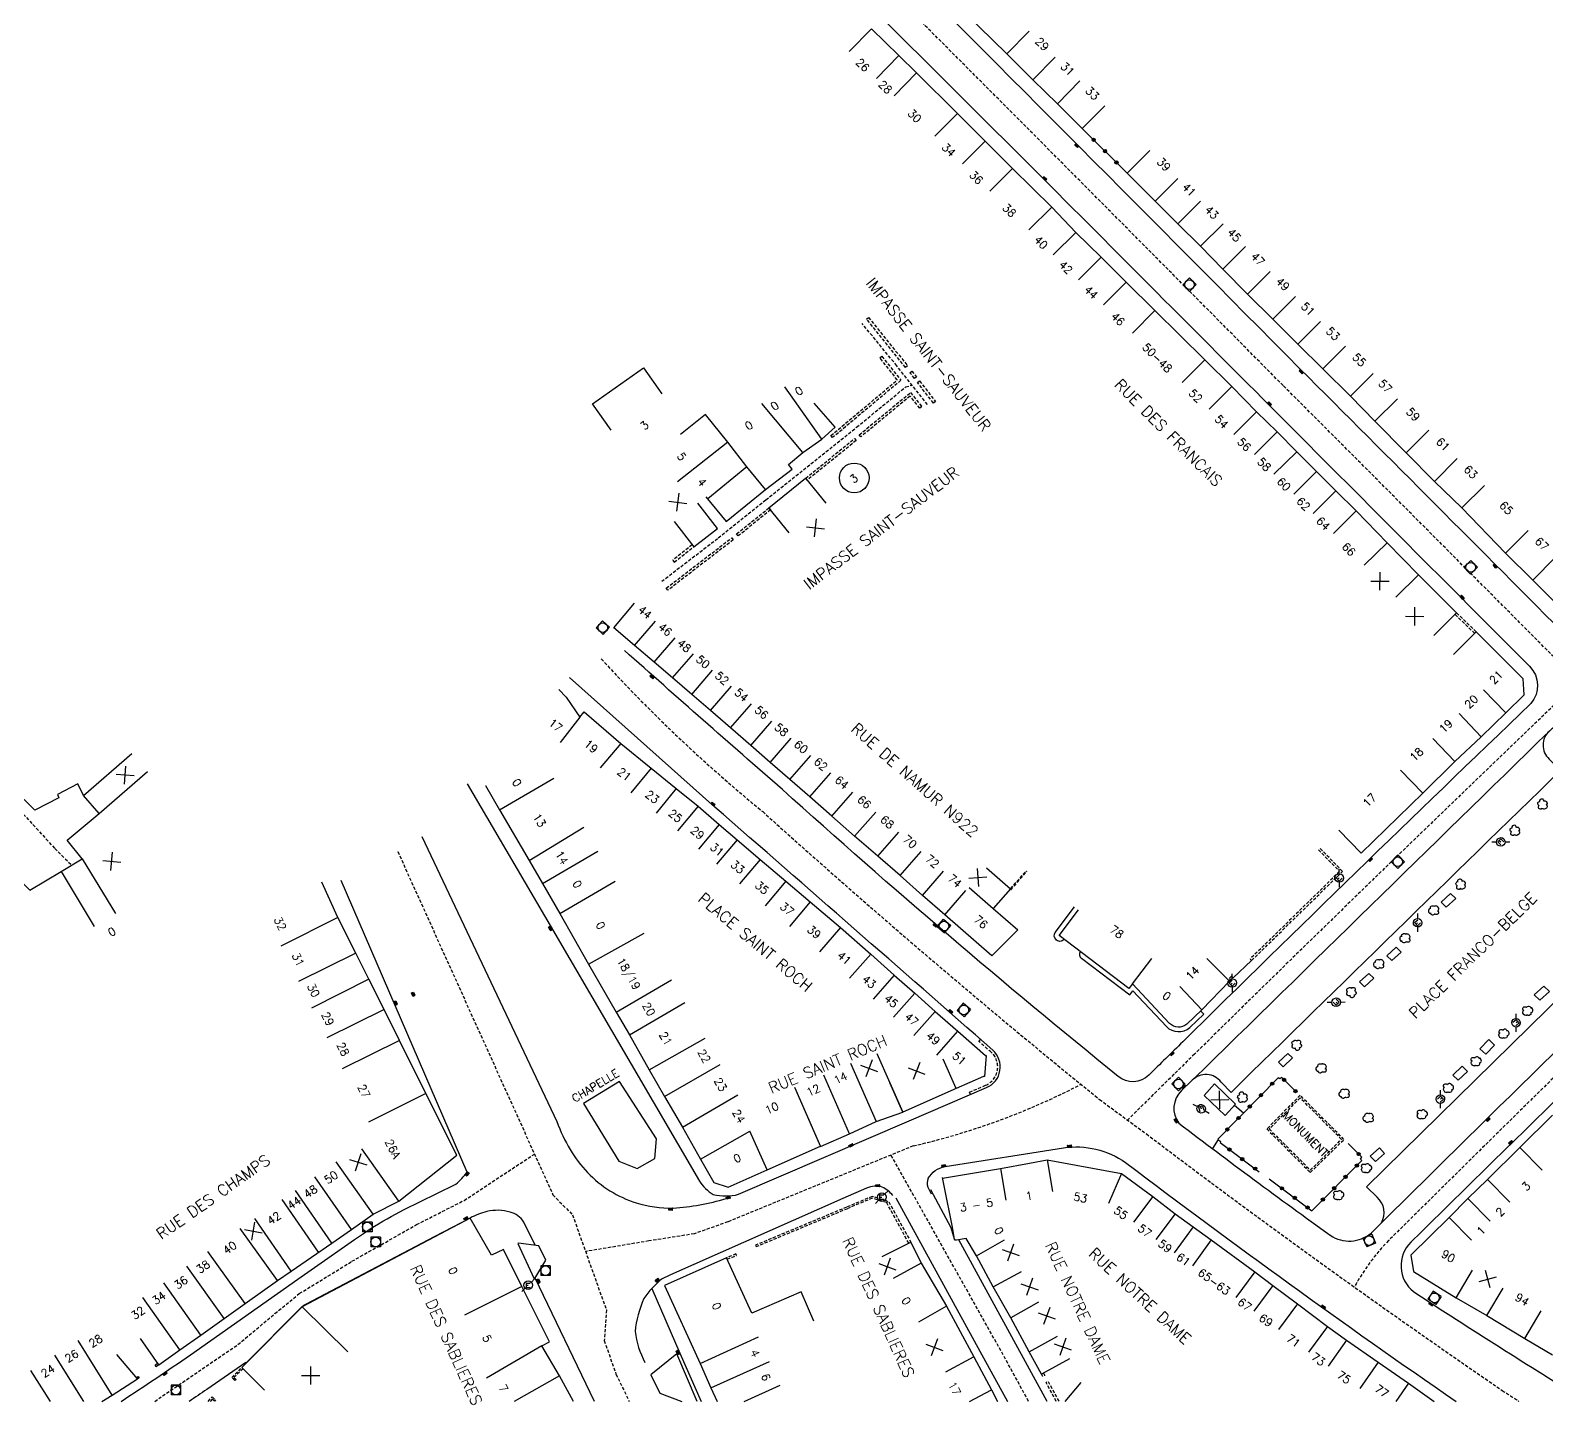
# Model space of a CAD drawing. Header units: millimetres. Extents: x 161000 to 162001, y 120999 to 122000.
# Drawn here: x 161397.3 to 161634.1, y 120999.5 to 121214 of the extents above; entities that cross this region are included whole.
import ezdxf
from ezdxf.enums import TextEntityAlignment as Align

# ---------------------------------------------------------------- set-up
doc = ezdxf.new("R2010")
doc.units = ezdxf.units.MM
doc.linetypes.add('DASHED', pattern=[0.75, 0.5, -0.25])
doc.layers.get('0').update_dxf_attribs({"linetype": 'CONTINUOUS'})
for name, color, linetype in [('W0001', 6, 'DASHED'), ('W0008', 7, 'CONTINUOUS'), ('W0100', 7, 'CONTINUOUS'), ('W0112', 1, 'DASHED'), ('W0300', 7, 'CONTINUOUS'), ('W0322', 7, 'CONTINUOUS'), ('W0334', 7, 'CONTINUOUS'), ('W0400', 7, 'CONTINUOUS'), ('W0420', 7, 'CONTINUOUS'), ('W0471', 7, 'CONTINUOUS'), ('W0984', 7, 'CONTINUOUS'), ('W0989', 7, 'CONTINUOUS'), ('W0991', 7, 'CONTINUOUS'), ('W1102', 7, 'CONTINUOUS')]:
    doc.layers.add(name, color=color, linetype=linetype)
doc.styles.get("Standard").update_dxf_attribs({"font": 'romans.shx', "width": 0.85})

# ---------------------------------------------------------------- blocks, each defined once
blk = doc.blocks.new('t991o')
at = {"color": 0, "linetype": 'Continuous'}
for p, q in [((-1, 1), (1, -1)), ((-1, -1), (1, 1))]:
    blk.add_line(p, q, dxfattribs=at)
blk = doc.blocks.new('T471')
for p, q in [((-0.333334, 0.333334), (-0.333334, -0.333334)), ((-0.333334, 0.333334), (0.333334, 0.333334)), ((-0.333334, 0), (0, 0)), ((0.500001, 0.500001), (1.000002, 1.000002)), ((-0.500001, -0.500001), (-1.000002, -1.000002)), ((-0.333334, -0.333334), (0.333334, -0.333334))]:
    blk.add_line(p, q)
blk.add_ellipse((0, 0), major_axis=(0.471405, 0.471405), ratio=1, start_param=5.4977871438, end_param=11.780972451)
blk = doc.blocks.new('T400')
for p, q in [((-0.15, 0.3), (0.15, 0.3)), ((-0.15, -0.25), (-0.15, 0.3)), ((-0.15, 0.15), (0.15, 0.15)), ((-0.15, 0), (0.15, 0)), ((0.15, 0.3), (0.15, -0.25)), ((-0.15, -0.15), (0.15, -0.15)), ((-0.15, -0.25), (-0.15, -0.3)), ((-0.15, -0.3), (0.15, -0.3)), ((0.15, -0.3), (0.15, -0.25))]:
    blk.add_line(p, q)
blk = doc.blocks.new('T420')
for p, q in [((0.75, 0.75), (-0.75, 0.75)), ((-0.75, 0.75), (-0.75, -0.75)), ((0.75, 0.75), (0.75, -0.75)), ((0.75, -0.75), (-0.75, -0.75))]:
    blk.add_line(p, q)
blk.add_ellipse((0, 0), major_axis=(-0.53, 0.53), ratio=1, start_param=3.926991, end_param=10.210176)
blk = doc.blocks.new('t322o')
at = {"color": 0, "linetype": 'Continuous'}
for radius in [0.25, 0.15]:
    blk.add_circle((0, 0), radius, dxfattribs=at)
blk = doc.blocks.new('T300')
for p, q in [((-0.8, 0.51), (-0.86, 0.34)), ((-0.86, 0.34), (-0.86, 0.17)), ((-0.86, 0.17), (-0.74, 0.06)), ((-0.69, 0.63), (-0.8, 0.51)), ((-0.8, -0.06), (-0.74, 0.06)), ((-0.74, 0.06), (-0.69, 0.11)), ((-0.57, 0.69), (-0.69, 0.63)), ((-0.46, 0.69), (-0.57, 0.69)), ((-0.29, 0.63), (-0.46, 0.69)), ((-0.29, 0.63), (-0.17, 0.74)), ((-0.23, 0.57), (-0.29, 0.63)), ((-0.17, 0.74), (-0.06, 0.8)), ((-0.06, 0.8), (0.06, 0.8)), ((0.06, 0.8), (0.23, 0.74)), ((0.23, 0.74), (0.34, 0.63)), ((0.34, 0.63), (0.4, 0.51)), ((0.46, 0.46), (0.34, 0.46)), ((0.4, 0.51), (0.4, 0.46)), ((0.57, 0.4), (0.46, 0.46)), ((0.57, 0.4), (0.69, 0.29)), ((0.69, 0.29), (0.74, 0.17)), ((0.74, 0.06), (0.69, -0.17)), ((0.74, 0.17), (0.74, 0.06)), ((-0.8, -0.17), (-0.8, -0.06)), ((-0.8, -0.23), (-0.8, -0.17)), ((-0.74, -0.34), (-0.8, -0.23)), ((-0.69, -0.4), (-0.74, -0.34)), ((-0.51, -0.46), (-0.69, -0.4)), ((-0.4, -0.46), (-0.51, -0.46)), ((-0.4, -0.46), (-0.34, -0.46)), ((-0.34, -0.46), (-0.34, -0.4)), ((-0.34, -0.51), (-0.34, -0.46)), ((-0.29, -0.63), (-0.34, -0.51)), ((-0.17, -0.74), (-0.29, -0.63)), ((-0.06, -0.8), (-0.17, -0.74)), ((0.06, -0.8), (-0.06, -0.8)), ((0.17, -0.74), (0.06, -0.8)), ((0.23, -0.69), (0.17, -0.74)), ((0.29, -0.46), (0.23, -0.46)), ((0.29, -0.63), (0.23, -0.69)), ((0.46, -0.4), (0.29, -0.46)), ((0.34, -0.51), (0.29, -0.63)), ((0.34, -0.51), (0.34, -0.46)), ((0.57, -0.34), (0.46, -0.4)), ((0.63, -0.29), (0.57, -0.34)), ((0.69, -0.17), (0.63, -0.29))]:
    blk.add_line(p, q)

msp = doc.modelspace()

# ---------------------------------------------------------------- linework, layer by layer
at = {"layer": 'W0001'}
for points in [[(161501.17, 121251.02), (161524.15, 121227.7, -0.001203), (161592.95, 121158.6, -0.000891), (161635.22, 121116.22), (161645.57, 121105.84, -0.001814), (161693.4, 121057.72, -0.001606), (161750.93, 121000, -0.001732)], [(161486.48, 121115.91, 0.03585), (161511.69, 121092.07, 0.0133), (161564.28, 121047.14), (161571.6, 121041.75, 0.012287), (161627.17, 121001.71, 0.000737), (161629.77, 121000)], [(161639.09, 121112.33, 0.004155), (161579.13, 121054.22, 0.001968), (161568.67, 121043.91, -0.38355)], [(161604.08, 121017.85, -0.067593), (161609.42, 121025.1, -0.001516), (161668.31, 121083.04, 0.41664)], [(161535.2, 121039.88, 0.063506), (161561.38, 121049.49, 0.063506)]]:
    msp.add_lwpolyline(points, format="xyb", dxfattribs=at)
for points in [[(161537.41, 121155.63), (161532.62, 121161.69), (161527.22, 121168.27)], [(161495.92, 121128.03), (161504.76, 121134.8), (161512.19, 121140.76), (161526.36, 121152.09), (161534.02, 121158.37), (161535.01, 121158.66)], [(161379.53, 121107.99), (161394.01, 121093.71), (161396.73, 121091.15), (161401.15, 121086.3), (161403.79, 121083.71)], [(161454.7, 121085.85), (161454.7, 121085.85), (161454.7, 121085.85), (161478.93, 121032.24), (161478.93, 121032.24), (161481.98, 121029.13), (161487.28, 121014.27), (161486.95, 121009.49), (161488.78, 121004.25), (161490.85, 121000)], [(161416.75, 121000), (161429.75, 121008.87), (161435.52, 121013.7), (161439.33, 121016.82), (161447.55, 121021.86), (161457.65, 121027.6), (161465.06, 121031.37), (161476.05, 121038.6)], [(161535.2, 121039.88), (161506.23, 121028.02), (161501.01, 121026.16), (161493.93, 121025.04), (161484.03, 121023.39)]]:
    msp.add_lwpolyline(points, dxfattribs=at)
at = {"layer": 'W0001', "flags": 128}
msp.add_lwpolyline([(161553.2, 121000), (161549.13, 121007.48), (161531.76, 121038.39)], dxfattribs=at)
at = {"layer": 'W0008'}
for points in [[(161505.72, 121273.49, 0.00179), (161572.7, 121332.46, -0.058954), (161575.15, 121334.13, -0.360822), (161580.86, 121333.21, -0.064869), (161583.22, 121330.11), (161595.24, 121309.09, 0.061749), (161619.27, 121277.01, -0.002449), (161670.29, 121223.66), (161706.23, 121186.02, -0.358512), (161705.5, 121178.78, 0.000683), (161645.23, 121118.81, -0.414444), (161637.85, 121118.83, 0.000891), (161595.58, 121161.21, 0.001203), (161526.77, 121230.31), (161503.83, 121253.66)], [(161498.52, 121248.4), (161515.57, 121230.75), (161555.32, 121191.08, 0.000045), (161631.44, 121114.76, -0.391998), (161631.65, 121108.93, 0.003742), (161577.28, 121056.12, 0.000992), (161571.98, 121050.93, -0.384154), (161567.2, 121050.72, -0.01331), (161514.76, 121095.53, -0.003289), (161490.09, 121117.25)], [(161534.57, 121043.8), (161546.66, 121048.98, 0.547157), (161547.62, 121054.82, 0.001032), (161504.21, 121092.78), (161481.52, 121113.02)], [(161745.67, 121000), (161742.92, 121002.79), (161706.43, 121039.46, -0.001181), (161670.54, 121075.69, 0.413837), (161664.55, 121075.73, -0.001597), (161612.88, 121024.84, 0.445295), (161613.29, 121017.13, 0.005911), (161640.32, 121000, 0.000019)], [(161537.54, 121034.82, -0.229151), (161540.16, 121036.65), (161558.67, 121039.58, -0.190737), (161568.36, 121037.3, 0.011376), (161619.95, 121000, 0.017048)]]:
    msp.add_lwpolyline(points, format="xyb", dxfattribs=at)
msp.add_lwpolyline([(161606.69, 121026.27, -0.001355), (161660.18, 121078.82, 0.416539), (161660.22, 121085.93), (161641.59, 121104.59, 0.412351), (161634.54, 121104.65, 0.000462), (161578.77, 121050.12), (161577.09, 121048.52, 0.378512), (161576.66, 121043.43, 0.006207), (161600.32, 121025.92, 0.335556)], format="xyb", close=True, dxfattribs=at)
at = {"layer": 'W0008', "flags": 128}
for points in [[(161465.55, 121096.39), (161478.49, 121074.28), (161491.13, 121052.63), (161501.8, 121034.4, 0.1133), (161503.97, 121032.28, 0.1205), (161507.91, 121032.32), (161534.57, 121043.8)], [(161458.48, 121088.2, -0.001024), (161458.48, 121088.2, -0.568734), (161458.48, 121088.2, -0.121419), (161458.48, 121088.2, -0.072773), (161458.48, 121088.2, -0.060238), (161458.48, 121088.2), (161479.56, 121043.69, 0.0495), (161481.64, 121039.3, 0.056), (161484.35, 121035.71, 0.0617), (161487.84, 121032.88, 0.0633), (161491.93, 121030.99, 0.0821), (161497.72, 121030.18, 0.057), (161505.96, 121031.65)], [(161411.5, 121000, 0.008395), (161422.34, 121007.27), (161439.11, 121019.08), (161447.95, 121025.27, -0.0106), (161450.42, 121026.92, -0.0277), (161455.72, 121029.95), (161460.78, 121032.44), (161463.79, 121033.91, 0.0533), (161465.53, 121035.78), (161445.89, 121081.31), (161445.89, 121081.31)], [(161532.01, 121032.12, 0.1147), (161530.37, 121033.44, 0.1856), (161527.92, 121033.27), (161524.2, 121031.67)], [(161537.54, 121034.82, 0.19), (161537.48, 121033.43), (161538.02, 121032.42)], [(161524.2, 121031.67), (161497.29, 121019.73), (161495.91, 121019.1, 0.0622), (161493.14, 121016.06, 0.0764), (161491.76, 121010.89, 0.088), (161493.29, 121006.09)], [(161476.16, 121024.36), (161474.38, 121028, 0.2014), (161472.24, 121029.53, 0.134), (161468.62, 121029.63, 0.0622), (161466.02, 121028.62), (161460.48, 121025.76), (161440.32, 121015.14, 0.0385), (161439.88, 121014.87, 0.0303), (161439.47, 121014.52), (161431.04, 121005.99), (161430.98, 121006.08), (161424.89, 121001.87, -0.002484), (161422.14, 121000, -0.0047)]]:
    msp.add_lwpolyline(points, format="xyb", dxfattribs=at)
for points in [[(161541.62, 121025.31), (161541.14, 121027.11), (161537.95, 121033)], [(161532.47, 121031.76), (161545.62, 121007.81), (161549.9, 121000)], [(161556.12, 121000), (161542.3, 121025.22)], [(161485.44, 121000), (161476.15, 121019.23)], [(161494.4, 121017.63), (161498.77, 121007.52), (161502.06, 121000)]]:
    msp.add_lwpolyline(points, dxfattribs=at)
at = {"layer": 'W0100'}
msp.add_line((161417.39, 121005.72), (161414.51, 121009.81), dxfattribs=at)
for points in [[(161505.17, 121254.98), (161508.86, 121250.99), (161511.67, 121248.15), (161515.21, 121244.62), (161518.76, 121241.17), (161522.56, 121237.36), (161525.92, 121234.03), (161529.85, 121230.13), (161532.83, 121227.18), (161534.46, 121225.53), (161538.34, 121221.7), (161541.91, 121218.17), (161545.43, 121214.65), (161549.79, 121210.37), (161553.87, 121206.31), (161557.71, 121202.59), (161561.6, 121198.71), (161565.13, 121202.26)], [(161616.48, 121119.58), (161620.02, 121123.12), (161614.08, 121129.05), (161609.2, 121134.05), (161604.34, 121139.02), (161601.16, 121142.15), (161598.15, 121145.17), (161595.08, 121148.26), (161592.01, 121151.35), (161588.82, 121154.5), (161584.93, 121158.44), (161580.72, 121162.6), (161572.92, 121170.32), (161568.44, 121174.74), (161564.53, 121178.65), (161560.59, 121182.5), (161556.84, 121186.43), (161550.68, 121192.49), (161546.44, 121196.73), (161542.12, 121201.07), (161535.73, 121207.39), (161532.94, 121210.11), (161528.7, 121214.29), (161525.19, 121210.73)], [(161572.15, 121195.29), (161568.62, 121191.76), (161572.97, 121187.4), (161576.51, 121183.86), (161580.03, 121180.35), (161583.52, 121176.77), (161587.4, 121172.86), (161591.37, 121168.94), (161595.27, 121165.06), (161599.16, 121161.2), (161603.45, 121156.93), (161607.26, 121153.01), (161612.16, 121148.11), (161616.6, 121143.63), (161620.84, 121139.48), (161627.68, 121132.41), (161631.97, 121128.22), (161636.22, 121123.96), (161640.2, 121119.92), (161642.66, 121119.83), (161649.11, 121126.34), (161654.79, 121132.06), (161651.25, 121135.58)], [(161488.02, 121151.65), (161485.12, 121155.73), (161493.07, 121161.36), (161495.96, 121157.29)], [(161502.83, 121141.24), (161505.99, 121137.37), (161512.13, 121142.38), (161509.23, 121145.91), (161506.23, 121149.73), (161502.75, 121154.06), (161498.85, 121150.93)], [(161512.13, 121142.38), (161516.27, 121145.53), (161515.74, 121146.28), (161517.97, 121148.16), (161520.91, 121150.24), (161523.02, 121152.1), (161519.71, 121155.85)], [(161515.82, 121135.6), (161512.67, 121139.49), (161518.39, 121144.12), (161521.54, 121140.24)], [(161497.84, 121137.35), (161500.92, 121133.4), (161504.62, 121136.28), (161501.54, 121140.23)], [(161546.63, 121083.32), (161550.4, 121080.04), (161547.69, 121076.93), (161551.52, 121073.6), (161547.49, 121069.57), (161540.15, 121075.96), (161536.65, 121079), (161533.14, 121082.08), (161529.67, 121085.1), (161526.05, 121088.23), (161522.48, 121091.37), (161519.04, 121094.36), (161515.93, 121097.08), (161512.85, 121099.75), (161509.82, 121102.4), (161506.66, 121105.15), (161503.56, 121107.85), (161500.6, 121110.37), (161497.61, 121112.95), (161494.75, 121115.4), (161491.69, 121118.01), (161488.44, 121120.78), (161491.68, 121124.59)], [(161601.63, 121089.16), (161605.12, 121085.58), (161614.76, 121094.97), (161619.78, 121099.87), (161623.9, 121103.77), (161627.72, 121107.49), (161630.61, 121110.28), (161630.46, 121112.78), (161623.1, 121120.13), (161619.57, 121116.59)], [(161479.83, 121111.12), (161479.83, 121111.12), (161481.01, 121109.92), (161483.16, 121106.8), (161483.83, 121107.67), (161489.52, 121102.72), (161494.26, 121098.87), (161498.2, 121095.69), (161501.59, 121092.9), (161504.89, 121090.04), (161507.71, 121087.68), (161511.31, 121084.6), (161515.32, 121081.19), (161519.09, 121077.97), (161523.85, 121073.97), (161528.55, 121069.81), (161532.23, 121066.56), (161535.43, 121063.72), (161538.61, 121060.88), (161542.17, 121057.79), (161546.46, 121054.01), (161546.56, 121054), (161546.3, 121050.71), (161546.17, 121050.73), (161541.89, 121048.83), (161533.56, 121045.17)], [(161386.05, 121091.95), (161389.51, 121095.56), (161393.38, 121091.85), (161389.48, 121087.61), (161391.77, 121085.29), (161394.08, 121082.97), (161397.24, 121079.79), (161402.15, 121082.72), (161405.44, 121084.7), (161403.07, 121087.61), (161408.08, 121091.77), (161405.63, 121094.57), (161404.73, 121096.4), (161401.59, 121094.73), (161401.78, 121094.21), (161398.02, 121092.32), (161384.32, 121105.72)], [(161635.03, 121044.66), (161629.9, 121039.64), (161624.87, 121034.65), (161621.79, 121031.67), (161618.86, 121028.72), (161612.92, 121022.82), (161613.29, 121020.26), (161619.96, 121016.18), (161624.75, 121013.38), (161630.71, 121009.81), (161635.01, 121007.27)], [(161539.79, 121034.85), (161548.81, 121036.35), (161553.36, 121037.17), (161556.1, 121037.68), (161567.71, 121035.58), (161572.6, 121031.96), (161576.11, 121029.27), (161578.89, 121027.22), (161581.73, 121025.19), (161588.54, 121020.21), (161591.36, 121018.07), (161595.2, 121015.23), (161599.9, 121011.7), (161602.86, 121009.55), (161607.8, 121006.12), (161612.51, 121002.82), (161616.52, 121000)]]:
    msp.add_lwpolyline(points, dxfattribs=at)
at = {"layer": 'W0100', "flags": 128}
for points in [[(161468.43, 121096.17), (161468.43, 121096.17), (161470.61, 121092.35), (161475.22, 121084.46), (161477.31, 121080.85), (161480.02, 121076.18), (161484.47, 121068.23), (161488.83, 121060.77), (161490.88, 121057.24), (161493.98, 121051.76), (161496.37, 121047.59), (161499.15, 121042.8), (161501.97, 121037.83), (161504.06, 121034.19), (161506.3, 121033.42), (161512.38, 121036.15), (161520.74, 121039.86)], [(161417.39, 121005.72), (161420.67, 121008.03), (161423.94, 121010.33), (161427.59, 121012.93), (161430.85, 121015.25), (161435.91, 121018.85), (161438.07, 121020.35), (161444.4, 121024.7), (161447.48, 121026.84), (161450.88, 121029.24), (161454.86, 121031.27), (161463.94, 121038.41), (161459.1, 121048.07), (161454.97, 121056.35), (161452.56, 121061.19), (161450.17, 121065.91), (161448.15, 121069.99), (161445.37, 121075.56), (161442.86, 121081.06), (161442.86, 121081.06)], [(161520.74, 121039.81), (161525.25, 121041.78), (161529.43, 121043.68), (161533.56, 121045.17)], [(161559.62, 121006.65), (161555.24, 121004.25), (161553.32, 121007.75), (161550.41, 121013.04), (161547.7, 121017.86), (161545.07, 121022.74), (161543.48, 121025.44), (161541.94, 121025.15), (161541.73, 121025.15), (161541.62, 121025.31), (161541.25, 121027.45), (161540.08, 121033.4), (161539.77, 121034.96)], [(161482.17, 121000), (161479.95, 121003.96), (161477.18, 121008.69), (161478.42, 121009.31), (161474.08, 121017.95), (161471.23, 121023.69), (161469.36, 121022.84), (161466, 121028.62), (161439.79, 121014.76), (161430.37, 121005.27), (161433.91, 121001.75)], [(161530.33, 121022.63), (161534.82, 121024.84), (161536.44, 121021.56), (161540.38, 121014.84), (161544.66, 121006.93), (161547.42, 121001.8), (161548.33, 121000)], [(161519.68, 121012.53), (161517.7, 121017.12), (161509.97, 121013.79), (161506.05, 121022.43), (161496.35, 121018.11), (161501.91, 121005.92), (161503.61, 121002.13), (161504.56, 121000)], [(161408.5, 121000), (161410.09, 121000.99), (161414.08, 121003.52), (161410.82, 121007.32)], [(161558.91, 121000), (161561.4, 121002.96)]]:
    msp.add_lwpolyline(points, dxfattribs=at)
at = {"layer": 'W0100'}
msp.add_lwpolyline([(161581.03, 121069.12), (161584.6, 121065.62), (161580.26, 121061.14), (161577.9, 121058.88, -0.385233), (161575.23, 121059), (161569.42, 121065.16), (161568.87, 121064.45), (161557.96, 121072.74), (161560.98, 121076.72)], format="xyb", dxfattribs=at)
at = {"layer": 'W0100', "flags": 128}
msp.add_lwpolyline([(161489.33, 121049.91), (161483.7, 121046.48), (161489.2, 121037.5), (161492.08, 121036.35), (161494.85, 121037.9), (161495.09, 121040.96)], close=True, dxfattribs=at)
at = {"layer": 'W0100'}
msp.add_lwpolyline([(161585.51, 121046.41), (161582.24, 121049.55), (161580.61, 121047.75), (161583.88, 121044.61)], close=True, dxfattribs=at)
at = {"layer": 'W0112'}
for p, q in [((161527.91, 121168.98), (161528.22, 121169.24)), ((161534.01, 121161.41), (161527.91, 121168.98)), ((161530.3, 121163.16), (161533.27, 121159.41)), ((161534.66, 121160.6), (161534.97, 121160.85)), ((161533.27, 121159.41), (161522.6, 121150.46)), ((161535.37, 121159.71), (161534.66, 121160.6)), ((161535.86, 121159.06), (161536.17, 121159.31)), ((161538.36, 121155.86), (161535.86, 121159.06)), ((161526.76, 121150.9), (161534.77, 121157.5)), ((161534.77, 121157.5), (161536.53, 121155.3)), ((161518.4, 121144.13), (161526.02, 121150.3)), ((161526.02, 121150.3), (161526.27, 121149.99)), ((161507.62, 121135.42), (161512.67, 121139.48)), ((161512.67, 121139.48), (161512.92, 121139.17)), ((161496.64, 121126.96), (161506.85, 121134.81)), ((161506.85, 121134.81), (161507.09, 121134.5)), ((161497.89, 121131.01), (161500.92, 121133.4)), ((161500.92, 121133.4), (161500.92, 121133.41)), ((161528.78, 121031.99), (161524.78, 121030.31)), ((161528.79, 121031.72), (161524.87, 121030.08)), ((161531.13, 121031.26), (161528.78, 121031.99)), ((161531.06, 121031.02), (161528.79, 121031.72)), ((161531.13, 121031.26), (161531.06, 121031.02))]:
    msp.add_line(p, q, dxfattribs=at)
for points in [[(161528.22, 121169.24), (161534.32, 121161.66), (161534.01, 121161.41)], [(161532.71, 121159.47), (161529.98, 121162.92), (161530.3, 121163.16)], [(161534.97, 121160.85), (161535.68, 121159.96), (161535.37, 121159.71)], [(161522.6, 121150.46), (161522.34, 121150.77), (161532.71, 121159.47)], [(161536.17, 121159.31), (161538.67, 121156.11), (161538.36, 121155.86)], [(161534.71, 121156.94), (161527.01, 121150.59), (161526.76, 121150.9)], [(161536.53, 121155.3), (161536.22, 121155.05), (161534.71, 121156.94)], [(161526.27, 121149.99), (161518.65, 121143.82), (161518.4, 121144.13)], [(161512.92, 121139.17), (161507.87, 121135.11), (161507.62, 121135.42)], [(161507.09, 121134.5), (161496.89, 121126.65), (161496.64, 121126.96)], [(161500.67, 121133.71), (161497.64, 121131.32), (161497.89, 121131.01)], [(161622.87, 121119.89), (161619.78, 121122.88)], [(161623.1, 121120.13), (161620.02, 121123.12)], [(161598.48, 121086.1), (161601.77, 121082.75), (161587.81, 121069.06), (161588.04, 121068.83), (161602.23, 121082.74), (161598.72, 121086.33)], [(161550.33, 121079.96), (161550.44, 121079.87), (161552.99, 121082.8)], [(161550.4, 121080.04), (161552.88, 121082.88)], [(161584.6, 121065.62), (161585.14, 121066.12), (161584.91, 121066.36), (161584.37, 121065.86)], [(161524.78, 121030.31), (161510.56, 121024.38), (161510.66, 121024.15), (161524.87, 121030.08)], [(161506.16, 121022.2), (161507.61, 121022.79), (161507.52, 121023.02), (161506.05, 121022.43)], [(161417.24, 121005.92), (161416.79, 121005.63), (161416.93, 121005.42), (161417.39, 121005.72)], [(161430.54, 121005.09), (161429.13, 121003.74), (161429.45, 121003.41), (161429.27, 121003.24), (161428.78, 121003.74), (161430.37, 121005.27)], [(161413.91, 121003.71), (161414.19, 121003.87), (161414.31, 121003.65), (161414.08, 121003.52)], [(161425.09, 121000), (161425.72, 121000.7), (161426.24, 121000.23), (161426.07, 121000.04), (161425.74, 121000.35), (161425.42, 121000)]]:
    msp.add_lwpolyline(points, dxfattribs=at)
msp.add_lwpolyline([(161544.15, 121047.9), (161543.98, 121048.27), (161546.5, 121049.35, 0.546888), (161547.36, 121054.52, 0.000045), (161545.45, 121056.19), (161545.71, 121056.5)], format="xyb", dxfattribs=at)
for points in [[(161597.2, 121035.72), (161602.46, 121040.89), (161595.6, 121047.78), (161590.41, 121042.52)], [(161597.2, 121036.1), (161602.08, 121040.9), (161595.6, 121047.39), (161590.79, 121042.52)]]:
    msp.add_lwpolyline(points, close=True, dxfattribs=at)
at = {"layer": 'W0112', "flags": 128}
for points in [[(161534.5, 121024.67), (161531.08, 121030.97), (161531.39, 121031.14), (161534.82, 121024.84)], [(161555.55, 121004.42), (161555.74, 121004.06), (161555.43, 121003.89), (161555.24, 121004.25)], [(161557.53, 121000), (161555.93, 121002.96), (161556.25, 121003.13), (161557.93, 121000)]]:
    msp.add_lwpolyline(points, dxfattribs=at)
at = {"layer": 'W0322'}
for points in [[(161561.6, 121198.71), (161568.62, 121191.76)], [(161594.89, 121048.44), (161592.73, 121050.57), (161592.43, 121050.36), (161592.16, 121050.51), (161582.78, 121040.95), (161582.82, 121040.9), (161583.18, 121040.58), (161583.11, 121040.4), (161589.22, 121035.85)], [(161590.77, 121034.76), (161597.44, 121029.76), (161605.26, 121037.59), (161605.05, 121037.82), (161605.26, 121038.11), (161603.11, 121040.27)]]:
    msp.add_lwpolyline(points, dxfattribs=at)
at = {"layer": 'W0334'}
msp.add_line((161588.04, 121068.83), (161585.14, 121066.12), dxfattribs=at)
for points in [[(161634.54, 121104.65, 0.452596), (161634.51, 121100.28), (161636.23, 121098.47, 0.000454), (161584.83, 121048.24), (161583.26, 121049.85, 0.462135), (161578.77, 121050.12, 0.462135)], [(161608.3, 121027.86, 0.364598), (161607.62, 121031.87), (161606, 121033.49), (161654.05, 121080.71), (161656.13, 121078.47, 0.401778), (161660.18, 121078.82)], [(161558.75, 121072.14, -0.529233), (161557.46, 121072.15, -0.35901), (161557.35, 121073.19), (161560.38, 121077.18)], [(161561.32, 121070.19, 0.49675), (161561.49, 121069.17), (161569.01, 121063.45), (161569.48, 121064.07), (161574.72, 121058.51, 0.38964), (161578.37, 121058.35), (161580.56, 121060.45), (161580.07, 121060.96)]]:
    msp.add_lwpolyline(points, format="xyb", dxfattribs=at)
for points in [[(161618.44, 121077.16), (161617.61, 121077.96), (161619.08, 121079.29), (161619.91, 121078.5)], [(161609.16, 121069.57), (161609.94, 121068.81), (161611.41, 121070.15), (161610.62, 121070.91)], [(161604.87, 121065.48), (161605.66, 121064.72), (161607.12, 121066.06), (161606.34, 121066.82)], [(161633.06, 121062.61), (161634.53, 121063.99), (161633.65, 121064.84), (161632.18, 121063.46)], [(161592.97, 121052.25), (161594.4, 121053.63), (161593.68, 121054.31), (161592.25, 121052.93)], [(161624.59, 121054.19), (161625.98, 121055.61), (161625.09, 121056.47), (161623.69, 121055.05)], [(161620.29, 121050.13), (161621.75, 121051.51), (161620.92, 121052.33), (161619.46, 121050.95)], [(161608.81, 121038.71), (161607.99, 121039.59), (161606.56, 121038.3), (161607.38, 121037.42)]]:
    msp.add_lwpolyline(points, close=True, dxfattribs=at)
for points in [[(161585.37, 121046.25), (161586.78, 121045.03)], [(161582.82, 121040.9), (161581.91, 121039.46)]]:
    msp.add_lwpolyline(points, dxfattribs=at)
at = {"layer": 'W0334', "flags": 128}
msp.add_lwpolyline([(161476.02, 121019.12), (161476.13, 121019.2), (161477.84, 121022.03), (161476.72, 121024.29), (161473.56, 121024.72), (161473.43, 121024.66)], close=True, dxfattribs=at)
for points in [[(161498.28, 121007.43), (161494.21, 121004.16), (161495.65, 121001.27), (161499.05, 121000)], [(161501.47, 121000), (161498.28, 121007.43)]]:
    msp.add_lwpolyline(points, dxfattribs=at)
at = {"layer": 'W1102'}
for p, q in [((161549.79, 121210.37), (161553.3, 121213.93)), ((161532.94, 121210.11), (161529.44, 121206.54)), ((161553.87, 121206.31), (161557.38, 121209.87)), ((161535.73, 121207.39), (161532.23, 121203.82)), ((161557.71, 121202.59), (161561.21, 121206.15)), ((161542.12, 121201.07), (161538.59, 121197.53)), ((161546.44, 121196.73), (161542.9, 121193.2)), ((161550.68, 121192.49), (161547.16, 121188.94)), ((161572.97, 121187.4), (161576.5, 121190.93)), ((161576.51, 121183.86), (161580.04, 121187.4)), ((161556.84, 121186.43), (161553.27, 121182.92)), ((161560.59, 121182.5), (161557.04, 121178.98)), ((161580.03, 121180.35), (161583.59, 121183.86)), ((161583.52, 121176.77), (161587.08, 121180.28)), ((161564.53, 121178.65), (161561.02, 121175.1)), ((161587.4, 121172.86), (161590.93, 121176.4)), ((161568.44, 121174.74), (161564.92, 121171.2)), ((161572.92, 121170.32), (161569.41, 121166.76)), ((161591.37, 121168.94), (161594.89, 121172.49)), ((161595.27, 121165.06), (161598.79, 121168.61)), ((161599.16, 121161.2), (161602.69, 121164.75)), ((161580.72, 121162.6), (161577.2, 121159.05)), ((161520.91, 121150.24), (161515.13, 121158.4)), ((161584.93, 121158.44), (161581.39, 121154.9)), ((161603.45, 121156.93), (161607.01, 121160.45)), ((161607.26, 121153.01), (161610.82, 121156.52)), ((161517.97, 121148.16), (161511.53, 121155.81)), ((161588.82, 121154.5), (161585.28, 121150.97)), ((161592.01, 121151.35), (161588.48, 121147.81)), ((161612.16, 121148.11), (161615.7, 121151.64)), ((161506.23, 121149.73), (161498.36, 121143.55)), ((161595.08, 121148.26), (161591.53, 121144.74)), ((161616.6, 121143.63), (161620.13, 121147.18)), ((161509.23, 121145.91), (161503.12, 121140.88)), ((161598.15, 121145.17), (161594.61, 121141.64)), ((161601.16, 121142.15), (161597.64, 121138.6)), ((161620.84, 121139.48), (161624.39, 121143)), ((161604.34, 121139.02), (161600.8, 121135.49)), ((161627.68, 121132.41), (161631.22, 121135.94)), ((161609.2, 121134.05), (161605.62, 121130.55)), ((161631.97, 121128.22), (161635.49, 121131.78)), ((161614.08, 121129.05), (161610.53, 121125.54)), ((161491.69, 121118.01), (161494.94, 121121.82)), ((161494.75, 121115.4), (161498, 121119.2)), ((161497.61, 121112.95), (161500.87, 121116.73)), ((161500.6, 121110.37), (161503.85, 121114.17)), ((161503.56, 121107.85), (161506.82, 121111.64)), ((161627.72, 121107.49), (161624.24, 121111.08)), ((161506.66, 121105.15), (161509.94, 121108.92)), ((161483.16, 121106.8), (161480.08, 121102.85)), ((161623.9, 121103.77), (161620.43, 121107.37)), ((161509.82, 121102.4), (161513.11, 121106.17)), ((161489.52, 121102.72), (161486.31, 121098.89)), ((161512.85, 121099.75), (161516.14, 121103.52)), ((161619.78, 121099.87), (161616.31, 121103.47)), ((161405.63, 121094.57), (161413.17, 121101.15)), ((161515.93, 121097.08), (161519.21, 121100.85)), ((161408.08, 121091.77), (161415.61, 121098.35)), ((161470.61, 121092.35), (161479.1, 121097.31)), ((161494.26, 121098.87), (161491.12, 121094.98)), ((161519.04, 121094.36), (161522.32, 121098.13)), ((161614.76, 121094.97), (161611.27, 121098.55)), ((161498.2, 121095.69), (161495.04, 121091.82)), ((161522.48, 121091.37), (161525.77, 121095.13)), ((161501.59, 121092.9), (161498.36, 121089.08)), ((161504.89, 121090.04), (161501.64, 121086.23)), ((161526.05, 121088.23), (161529.34, 121092)), ((161475.22, 121084.46), (161483.76, 121089.65)), ((161507.71, 121087.68), (161504.49, 121083.86)), ((161529.67, 121085.1), (161532.94, 121088.88)), ((161477.31, 121080.85), (161485.96, 121085.89)), ((161533.14, 121082.08), (161536.43, 121085.85)), ((161402.15, 121082.72), (161407.28, 121074.13)), ((161405.44, 121084.7), (161410.61, 121076.14)), ((161511.31, 121084.6), (161508.07, 121080.79)), ((161536.65, 121079), (161539.94, 121082.77)), ((161480.02, 121076.18), (161488.67, 121081.2)), ((161515.32, 121081.19), (161512.08, 121077.38)), ((161543.92, 121080.21), (161547.69, 121076.93)), ((161519.09, 121077.97), (161515.86, 121074.16)), ((161540.15, 121075.96), (161543.43, 121079.74)), ((161445.37, 121075.56), (161436.42, 121071.09)), ((161484.47, 121068.23), (161493.2, 121073.11)), ((161523.85, 121073.97), (161520.58, 121070.18)), ((161448.15, 121069.99), (161439.19, 121065.55)), ((161528.55, 121069.81), (161525.24, 121066.06)), ((161569.42, 121065.16), (161572.44, 121069.14)), ((161532.23, 121066.56), (161528.92, 121062.81)), ((161450.17, 121065.91), (161441.25, 121061.39)), ((161488.83, 121060.77), (161497.46, 121065.82)), ((161535.43, 121063.72), (161532.11, 121059.99)), ((161580.26, 121061.14), (161576.8, 121064.75)), ((161490.88, 121057.24), (161499.52, 121062.27)), ((161452.56, 121061.19), (161443.61, 121056.73)), ((161538.61, 121060.88), (161535.3, 121057.12)), ((161493.98, 121051.76), (161502.68, 121056.68)), ((161538.88, 121054.03), (161542.17, 121057.79)), ((161454.97, 121056.35), (161446.02, 121051.89)), ((161529.52, 121054.32), (161533.56, 121045.17)), ((161496.37, 121047.59), (161505.05, 121052.57)), ((161525.39, 121052.82), (161529.43, 121043.68)), ((161541.89, 121048.83), (161539.88, 121053.41)), ((161525.25, 121041.78), (161521.21, 121050.93)), ((161533.56, 121045.17), (161531.55, 121049.75)), ((161459.1, 121048.07), (161450.16, 121043.59)), ((161499.15, 121042.8), (161507.8, 121047.83)), ((161520.74, 121039.86), (161516.69, 121049)), ((161516.7, 121048.96), (161520.74, 121039.81)), ((161501.97, 121037.83), (161509.66, 121042.19)), ((161512.38, 121036.15), (161509.66, 121042.19)), ((161454.86, 121031.27), (161449.09, 121039.44)), ((161556.1, 121037.68), (161556.95, 121032.76)), ((161629.9, 121039.64), (161633.41, 121036.08)), ((161450.88, 121029.24), (161445.11, 121037.41)), ((161548.81, 121036.35), (161549.66, 121031.42)), ((161567.71, 121035.58), (161565.67, 121030.87)), ((161444.4, 121024.7), (161438.72, 121032.93)), ((161447.48, 121026.84), (161441.77, 121035.05)), ((161624.87, 121034.65), (161628.37, 121031.08)), ((161442.32, 121023.27), (161436.66, 121031.5)), ((161572.6, 121031.96), (161569.6, 121027.96)), ((161621.79, 121031.67), (161625.31, 121028.11)), ((161438.07, 121020.35), (161432.37, 121028.56)), ((161576.11, 121029.27), (161573.1, 121025.27)), ((161618.86, 121028.72), (161622.39, 121025.18)), ((161435.91, 121018.85), (161430.12, 121027)), ((161578.89, 121027.22), (161575.95, 121023.17)), ((161430.85, 121015.25), (161425.06, 121023.4)), ((161545.07, 121022.74), (161549.43, 121025.2)), ((161581.73, 121025.19), (161578.8, 121021.14)), ((161427.59, 121012.93), (161421.79, 121021.08)), ((161536.44, 121021.56), (161532.04, 121019.19)), ((161547.7, 121017.86), (161552.08, 121020.27)), ((161588.54, 121020.21), (161585.55, 121016.2)), ((161619.96, 121016.18), (161622.53, 121020.47)), ((161423.94, 121010.33), (161418.19, 121018.51)), ((161474.08, 121017.95), (161465.14, 121013.46)), ((161591.36, 121018.07), (161588.36, 121014.07)), ((161624.75, 121013.38), (161627.3, 121017.69)), ((161420.67, 121008.03), (161414.9, 121016.2)), ((161439.79, 121014.76), (161446.89, 121007.71)), ((161540.38, 121014.84), (161536.02, 121012.38)), ((161554.78, 121015.47), (161550.41, 121013.04)), ((161595.2, 121015.23), (161592.21, 121011.22)), ((161630.71, 121009.81), (161633.26, 121014.11)), ((161599.9, 121011.7), (161596.94, 121007.67)), ((161410.09, 121000.99), (161404.8, 121009.48)), ((161501.91, 121005.92), (161511.01, 121010.07)), ((161553.32, 121007.75), (161557.7, 121010.15)), ((161602.86, 121009.55), (161599.97, 121005.47)), ((161405.68, 121000), (161401.13, 121007.19)), ((161477.18, 121008.69), (161468.55, 121003.63)), ((161544.66, 121006.93), (161540.26, 121004.56)), ((161400.47, 121000), (161397.42, 121004.84)), ((161503.61, 121002.13), (161512.73, 121006.22)), ((161607.8, 121006.12), (161604.94, 121002.02)), ((161479.95, 121003.96), (161472.89, 121000)), ((161508.79, 121000), (161514.4, 121002.52)), ((161612.51, 121002.82), (161610.53, 121000)), ((161543.97, 121000), (161547.42, 121001.8))]:
    msp.add_line(p, q, dxfattribs=at)
msp.add_circle((161525.99, 121144.16), 2.32, dxfattribs=at)

# ---------------------------------------------------------------- block references
at = {"layer": 'W0300'}
for p, rotation in [((161633.48, 121093.1), 316.259045207769), ((161629.16, 121089), 316.259045207769), ((161620.7, 121080.59), 316.259045207769), ((161616.58, 121076.67), 43.1105889695091), ((161612.09, 121072.33), 43.1105889695091), ((161608, 121068.29), 42.4027250204442), ((161603.58, 121063.97), 136.538895066297), ((161631.03, 121060.95), 223.289438136379), ((161595.04, 121055.74), 136.538895066297), ((161627.31, 121057.38), 223.289438136379), ((161622.98, 121053.06), 225.4375502833169), ((161599.01, 121052.02), 44.50594113749761), ((161618.65, 121048.91), 223.283476428756), ((161586.64, 121047.35), 319.266636945903), ((161602.6, 121048.06), 44.50594113749761), ((161606.35, 121044.28), 44.50594113749761), ((161614.56, 121044.79), 223.283476428756), ((161605.85, 121036.39), 222.099695676052), ((161601.51, 121032.17), 222.099695676052)]:
    msp.add_blockref('T300', p, dxfattribs=dict(at, rotation=rotation))
at = {"layer": 'W0322'}
for p, rotation in [((161563.37, 121196.95), 315.241894760967), ((161565.15, 121195.19), 315.241894760967), ((161566.93, 121193.43), 315.241894760967), ((161591.25, 121049.59), 225.569608388796), ((161593.11, 121050.2), 135.498792994627), ((161589.5, 121047.8), 225.569608388796), ((161594.89, 121048.44), 135.498792994627), ((161587.75, 121046.02), 225.569608388796), ((161584.25, 121042.45), 225.569608388796), ((161586, 121044.23), 225.569608388796), ((161584.57, 121039.32), 323.352967693206), ((161586.57, 121037.82), 323.352967693206), ((161604.75, 121038.62), 134.719316645403), ((161588.58, 121036.33), 323.352967693206), ((161602.71, 121035.04), 44.99999999994691), ((161604.48, 121036.81), 44.99999999994691), ((161592.77, 121033.26), 323.1109910666781), ((161600.94, 121033.27), 44.99999999994691), ((161594.77, 121031.76), 323.1109910666781), ((161596.77, 121030.26), 323.1109910666781), ((161599.17, 121031.5), 44.99999999994691)]:
    msp.add_blockref('t322o', p, dxfattribs=dict(at, rotation=rotation))
at = {"layer": 'W0400'}
for p, rotation in [((161560.73, 121196.06), 224.809566459603), ((161555.73, 121190.91), 224.925600721843), ((161595.8, 121160.76), 224.899418937784), ((161590.83, 121155.73), 224.8751276883), ((161626.09, 121130.42), 224.899418937784), ((161620.93, 121125.53), 224.857532317176), ((161494.41, 121113.12), 228.805002624743), ((161503.93, 121093.25), 48.83452507333099), ((161606.58, 121084.59), 134.315895295131), ((161478.52, 121073.84), 30.21141543923189), ((161538.62, 121074.34), 228.8680233328311), ((161457.12, 121063.57), 22.73508895004191), ((161454.36, 121062.19), 23.21962374816966), ((161541.03, 121060.86), 48.8537795924879), ((161575.61, 121054.27), 314.393196492955), ((161577.45, 121049.1), 314.0872148075479), ((161576.21, 121043.83), 31.06799285763604), ((161624.97, 121044), 134.2970386297609), ((161525.5, 121039.95), 118.5325502500155), ((161559.57, 121039.84), 276.82035896255), ((161628.49, 121040.42), 314.4680981737359), ((161465.53, 121035.52), 318.7011848459384), ((161539.95, 121036.76), 283.3403781311332), ((161529.68, 121033.67), 90), ((161506.31, 121031.77), 106.881008836291), ((161465.34, 121028.54), 117.2314253287908), ((161497.31, 121030), 90), ((161476.66, 121018.8), 26.03632721784312), ((161495.2, 121018.91), 313.8548232859869), ((161599.24, 121014.75), 233.8265338174918), ((161616.03, 121015.16), 56.42642390084998), ((161498.43, 121007.63), 23.64491510611694), ((161418.37, 121004.34), 124.3987239192126)]:
    msp.add_blockref('T400', p, dxfattribs=dict(at, rotation=rotation))
at = {"layer": 'W0420'}
for p, rotation in [((161578.33, 121174.34), 135.289879303922), ((161622.24, 121130.22), 134.857532317176), ((161486.72, 121120.8), 138.199625536514), ((161610.87, 121084.24), 224.287652601064), ((161540, 121074.21), 138.868023332831), ((161543.09, 121061.11), 318.8537795924879), ((161576.62, 121049.54), 224.393196492955), ((161606.4, 121025.1), 23.7656982081867), ((161616.57, 121016.14), 326.42642390085)]:
    msp.add_blockref('T420', p, dxfattribs=dict(at, rotation=rotation))
for p in [(161449.94, 121027.23), (161451.26, 121024.88), (161477.77, 121020.41), (161420.05, 121001.78)]:
    msp.add_blockref('T420', p, dxfattribs=at)
at = {"layer": 'W0471'}
for p, rotation in [((161626.94, 121087.34), 316.259045207769), ((161601.71, 121081.71), 44.31589529513099), ((161613.96, 121074.73), 43.1105889695091), ((161585, 121065.31), 45.492501733637), ((161601.23, 121062.31), 136.538895066297), ((161629.32, 121059.11), 223.289438136379), ((161617.51, 121047.18), 223.283476428756), ((161580.16, 121045.68), 285.950301411046)]:
    msp.add_blockref('T471', p, dxfattribs=dict(at, rotation=rotation))
for p in [(161530.28, 121031.89), (161475.07, 121018.13)]:
    msp.add_blockref('T471', p, dxfattribs=at)
at = {"layer": 'W0991'}
for p, rotation in [((161498.46, 121140.37), 37.91364094390988), ((161519.94, 121136.37), 39.0370308085478), ((161608.08, 121128.05), 44.368854809053), ((161613.5, 121122.56), 44.97538820524841), ((161412.13, 121097.77), 131.1350246673817), ((161410.04, 121084.31), 39.69447980395807), ((161545.28, 121081.77), 318.9702765392341), ((161528.29, 121052), 293.8419875188676), ((161535.71, 121051.58), 293.6965661274693), ((161583.06, 121047.08), 46.17519279954148), ((161448.53, 121037.34), 27.00245442779126), ((161432.15, 121026.58), 34.77121970871349), ((161550.39, 121023.23), 295.236012637588), ((161531.13, 121021.03), 295.236012637588), ((161553.35, 121017.88), 295.236012637588), ((161624.91, 121019.08), 59.74824606888332), ((161556.03, 121013.34), 295.236012637588), ((161538.5, 121008.44), 295.236012637588), ((161558.55, 121008.51), 295.236012637588), ((161441.11, 121004.03), 45.18723054226075)]:
    msp.add_blockref('t991o', p, dxfattribs=dict(at, rotation=rotation))

# ---------------------------------------------------------------- texts
at = {"layer": 'W0984'}
for s, rotation, p in [('CHAPELLE', 31.302, (161485.56, 121049.28)), ('MONUMENT', 314.9549, (161596.44, 121041.71))]:
    msp.add_text(s, height=1.25, rotation=rotation, dxfattribs=at).set_placement(p, align=Align.MIDDLE)
at = {"layer": 'W0989'}
for s, rotation, p in [('IMPASSE SAINT-SAUVEUR', 308.2846, (161537.6, 121163.46)), ('RUE DES FRANCAIS', 314.9894, (161575.06, 121151.24)), ('IMPASSE SAINT-SAUVEUR', 37.44, (161530.22, 121136.36)), ('RUE DE NAMUR N922', 318.5189, (161535.45, 121097.01)), ('PLACE SAINT ROCH', 319.7818, (161510.54, 121071.68)), ('PLACE FRANCO-BELGE', 44.4494, (161622.58, 121069.63)), ('RUE SAINT ROCH', 22.7332, (161521.85, 121052.64)), ('RUE DES CHAMPS', 35.0705, (161425.89, 121031.93)), ('RUE DES SABLIERES', 294.4002, (161529.78, 121014.68)), ('RUE NOTRE DAME', 294.7565, (161560.87, 121015.38)), ('RUE NOTRE DAME', 316.9968, (161570.6, 121016.45)), ('RUE DES SABLIERES', 294.4002, (161462.28, 121010.36))]:
    msp.add_text(s, height=1.75, rotation=rotation, dxfattribs=at).set_placement(p, align=Align.MIDDLE)
at = {"layer": 'W0991'}
for s, rotation, p in [('29', 315.1357, (161555.34, 121211.9)), ('26', 315.4283, (161527.31, 121208.63)), ('31', 315.9075, (161559.29, 121208.01)), ('28', 315.8112, (161530.84, 121205.18)), ('33', 315.1203, (161563.17, 121204.21)), ('30', 315.2976, (161535.41, 121200.68)), ('34', 314.8135, (161540.74, 121195.37)), ('39', 314.9526, (161574.33, 121193.11)), ('36', 315, (161545.03, 121191.07)), ('41', 315.0299, (161578.27, 121189.16)), ('38', 315.4633, (161550.21, 121185.93)), ('43', 315.0587, (161581.82, 121185.63)), ('45', 314.2781, (161585.33, 121182.07)), ('40', 313.6724, (161555.15, 121180.95)), ('42', 315.7365, (161559.03, 121177.04)), ('47', 314.8264, (161589.01, 121178.34)), ('49', 315.3578, (161592.91, 121174.45)), ('44', 315.0007, (161562.97, 121173.15)), ('51', 315.1246, (161596.84, 121170.55)), ('46', 315.3599, (161567.16, 121168.98)), ('53', 315.2415, (161600.74, 121166.68)), ('50-48', 315.2899, (161573.3, 121162.91)), ('55', 315.1358, (161604.85, 121162.6)), ('0', 34.4585, (161517.35, 121157.76)), ('57', 314.22, (161608.92, 121158.48)), ('0', 39.4098, (161513.56, 121155.42)), ('52', 315.3194, (161579.3, 121156.98)), ('54', 314.657, (161583.34, 121152.94)), ('59', 314.969, (161613.26, 121154.08)), ('3', 41.6736, (161493.24, 121152.36)), ('0', 34.278, (161509.53, 121152.36)), ('56', 315.3225, (161586.88, 121149.39)), ('61', 314.7785, (161617.92, 121149.41)), ('5', 308.7462, (161499.03, 121147.51)), ('58', 314.8596, (161590, 121146.27)), ('3', 37.3508, (161525.92, 121144.08)), ('63', 315.5767, (161622.26, 121145.09)), ('4', 308.1862, (161502.23, 121143.49)), ('60', 314.8013, (161593.07, 121143.19)), ('62', 314.9097, (161596.12, 121140.12)), ('65', 314.0319, (161627.81, 121139.47)), ('64', 315.4419, (161599.22, 121137.05)), ('67', 315.7199, (161633.35, 121133.86)), ('66', 314.3434, (161603.21, 121133.02)), ('44', 319.5655, (161493.31, 121123.2)), ('46', 319.559, (161496.47, 121120.51)), ('48', 319.3062, (161499.44, 121117.97)), ('50', 319.2003, (161502.36, 121115.45)), ('52', 319.6564, (161505.34, 121112.9)), ('21', 45.0335, (161626.22, 121113.06)), ('54', 318.8933, (161508.38, 121110.28)), ('20', 44.2576, (161622.34, 121109.23)), ('17', 320.5244, (161479.35, 121105.54)), ('56', 319.0591, (161511.52, 121107.55)), ('19', 43.4204, (161618.37, 121105.42)), ('58', 318.8151, (161514.62, 121104.85)), ('19', 319.0282, (161484.9, 121102.26)), ('60', 319.0096, (161517.68, 121102.18)), ('18', 44.3071, (161613.79, 121101.01)), ('62', 318.8464, (161520.77, 121099.49)), ('0', 300.3063, (161473.3, 121096.59)), ('21', 320.8683, (161490.08, 121097.9)), ('64', 318.9901, (161524.05, 121096.63)), ('23', 321.1533, (161494.45, 121094.36)), ('66', 318.708, (161527.56, 121093.56)), ('17', 44.2528, (161606.45, 121093.86)), ('25', 320.5081, (161498.07, 121091.41)), ('13', 301.3017, (161476.82, 121090.72)), ('29', 319.0269, (161501.51, 121088.75)), ('68', 319.0827, (161531.14, 121090.44)), ('70', 319.0483, (161534.68, 121087.36)), ('14', 300.2049, (161480.32, 121084.88)), ('31', 320.1154, (161504.57, 121086.14)), ('72', 318.7627, (161538.18, 121084.31)), ('33', 319.4643, (161507.79, 121083.42)), ('0', 300.0954, (161482.73, 121080.73)), ('35', 319.6326, (161511.58, 121080.18)), ('74', 318.9731, (161541.69, 121081.25)), ('37', 319.4776, (161515.48, 121076.87)), ('32', 296.5317, (161436.35, 121074.58)), ('76', 318.9731, (161545.76, 121074.84)), ('0', 30.7654, (161410.05, 121073.31)), ('0', 299.2104, (161486.38, 121074.3)), ('39', 319.9118, (161519.73, 121073.26)), ('78', 322.7662, (161566.98, 121073.29)), ('31', 296.5333, (161439.15, 121068.98)), ('18/19', 300.2951, (161490.7, 121066.73)), ('41', 318.5325, (161524.42, 121069.22)), ('43', 318.5109, (161528.31, 121065.53)), ('14', 45.4925, (161578.8, 121066.85)), ('30', 296.3917, (161441.54, 121064.17)), ('0', 322.7662, (161574.78, 121063.28)), ('20', 300.1715, (161493.91, 121061.22)), ('45', 318.5305, (161531.75, 121062.5)), ('29', 296.8936, (161443.79, 121059.71)), ('47', 318.0656, (161534.94, 121059.65)), ('21', 299.4957, (161496.54, 121056.63)), ('49', 319.1454, (161538.32, 121056.67)), ('28', 296.4684, (161446.16, 121054.98)), ('22', 299.8536, (161502.55, 121053.91)), ('51', 318.8621, (161542.39, 121053.54)), ('23', 300.1488, (161505.11, 121049.47)), ('12', 23.6633, (161519.58, 121048.58)), ('14', 24.3288, (161523.84, 121050.47)), ('27', 296.4925, (161449.43, 121048.42)), ('24', 299.5282, (161507.96, 121044.51)), ('10', 23.9378, (161513.11, 121045.77)), ('26A', 296.6128, (161453.92, 121039.43)), ('0', 24.175, (161507.71, 121037.96)), ('50', 35.2175, (161444.28, 121034.98)), ('48', 34.8109, (161441.09, 121032.75)), ('3', 44.7835, (161630.89, 121033.58)), ('44', 34.6152, (161438.54, 121030.98)), ('3 - 5', 9.4361, (161545.06, 121030.66)), ('1', 10.3724, (161553.3, 121032.09)), ('53', 347.7933, (161561.31, 121031.81)), ('42', 34.5261, (161435.37, 121028.59)), ('55', 323.4921, (161567.63, 121029.42)), ('2', 44.0709, (161626.84, 121029.59)), ('0', 300.3738, (161548.58, 121026.63)), ('57', 322.5327, (161571.35, 121026.62)), ('1', 45.1713, (161623.85, 121026.65)), ('40', 35.3893, (161428.46, 121023.98)), ('59', 323.5344, (161574.53, 121024.22)), ('90', 329.049, (161618.75, 121022.67)), ('38', 35.4017, (161424.3, 121021.02)), ('61', 324.5387, (161577.38, 121022.15)), ('36', 35.4392, (161420.84, 121018.56)), ('0', 296.4307, (161463.33, 121020.38)), ('65-63', 323.7816, (161582.18, 121018.67)), ('34', 35.1083, (161417.41, 121016.14)), ('94', 329.049, (161630.28, 121015.9)), ('32', 35.2035, (161414.13, 121013.82)), ('0', 294.4948, (161504.5, 121014.87)), ('0', 300.3738, (161534.1, 121015.67)), ('67', 322.8926, (161586.96, 121015.13)), ('69', 323.4439, (161590.28, 121012.65)), ('28', 32.3695, (161407.53, 121009.44)), ('5', 296.6623, (161468.65, 121009.82)), ('71', 323.1215, (161594.57, 121009.45)), ('26', 31.9562, (161403.78, 121007.08)), ('4', 294.1606, (161510.51, 121007.5)), ('73', 324.1084, (161598.45, 121006.57)), ('24', 32.3466, (161400.07, 121004.74)), ('75', 325.2217, (161602.46, 121003.75)), ('7', 300.4125, (161471.23, 121002.02)), ('6', 294.2073, (161512.19, 121003.76)), ('17', 298.2305, (161541.63, 121002)), ('77', 324.9136, (161608.37, 121001.58))]:
    msp.add_text(s, height=1.25, rotation=rotation, dxfattribs=at).set_placement(p, align=Align.MIDDLE)

doc.saveas('drawing.dxf')
